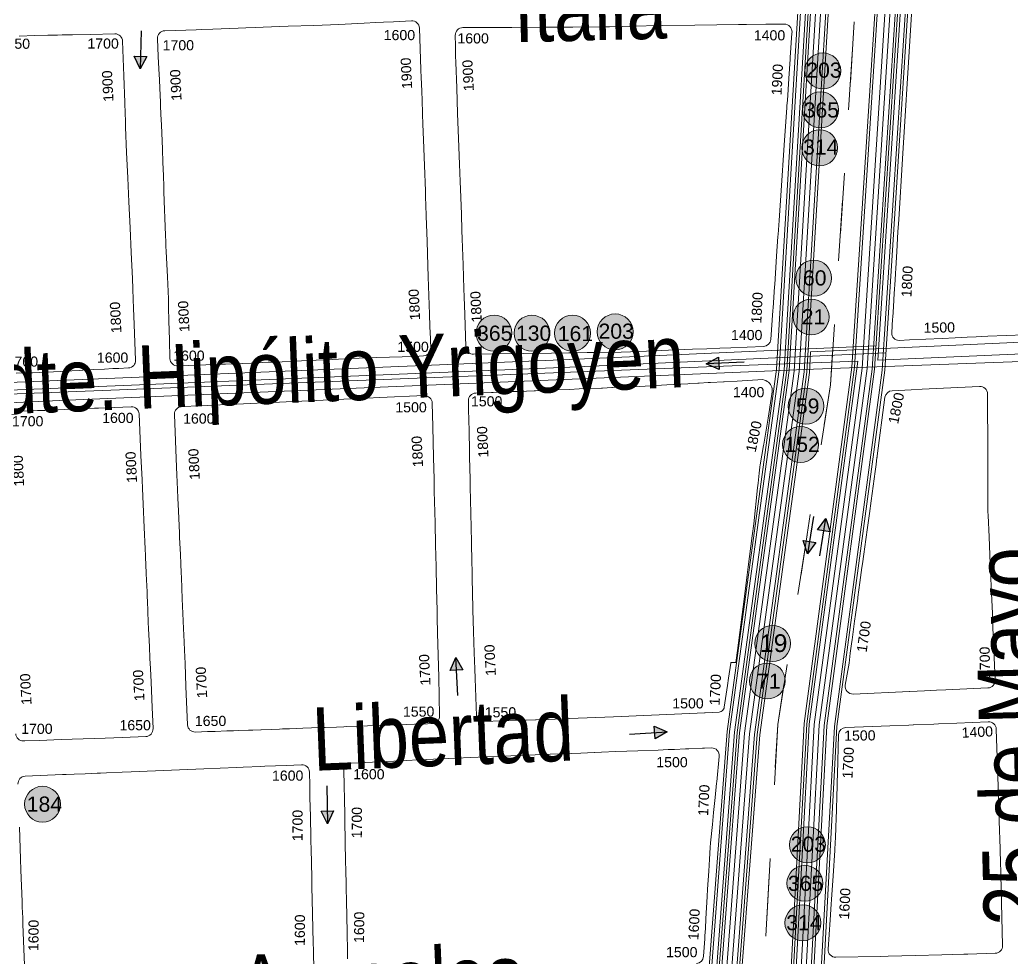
# Model space of a CAD drawing. Header units: millimetres. Extents: x 11558 to 23675, y 49449 to 61482.
# Drawn here: x 19405.4 to 19798, y 55249.7 to 55621 of the extents above; entities that cross this region are included whole.
import ezdxf

# ---------------------------------------------------------------- set-up
doc = ezdxf.new("R2010")
doc.units = ezdxf.units.MM
doc.linetypes.add('ACAD_ISO03W100', pattern=[30, 12, -18])
for name, color, linetype in [('0. plano base - nombres calles', 22, 'Continuous'), ('0. Plano Base - PLANO', 254, 'Continuous'), ('0. Plano base - sentido calles', 253, 'Continuous'), ('0.BARRIOS - DIVISIÓN', 12, 'ACAD_ISO03W100'), ('7. puesta en valor CC la lucila', 212, 'Continuous'), ('numeración', 7, 'Continuous')]:
    doc.layers.add(name, color=color, linetype=linetype)
for name, color, linetype, true_color in [('Linea 130 REGRESO', 7, 'Continuous', 0x7a5c00), ('Linea 152 IDA', 7, 'Continuous', 0x070721), ('Linea 152 REGRESO', 7, 'Continuous', 0xff0a0a), ('Linea 161 ida', 7, 'Continuous', 0xd16b6b), ('Linea 168 IDA', 7, 'Continuous', 0x1a1a1a), ('Linea 184 REGRESO', 7, 'Continuous', 0x18f75b), ('Linea 19 Estación Carapachay', 7, 'Continuous', 0xa80000), ('Linea 19 Plaza Miserere', 7, 'Continuous', 0x575757), ('Linea 203 IDA', 7, 'Continuous', 0xc2c200), ('Linea 203 REGRESO', 7, 'Continuous', 0x9e7700), ('Linea 21 IDA Ramal G', 7, 'Continuous', 0x001861), ('Linea 21 REGRESO Ramal F', 7, 'Continuous', 0x0a47ff), ('Linea 21 REGRO Ramal G', 7, 'Continuous', 0x0a47ff), ('Linea 314 IDA', 7, 'Continuous', 0x141414), ('Linea 314 REGRESO', 7, 'Continuous', 0xe00000), ('Linea 365 IDA', 7, 'Continuous', 0xdb6e00), ('Linea 365 REGRESO', 7, 'Continuous', 0xcc3300), ('Linea 59 Por Barrio Golf VUELTA', 7, 'Continuous', 0xffd147), ('Linea 59 Por la Lucila IDA', 7, 'Continuous', 0x007038), ('Linea 59 Por la Lucila VUELTA', 7, 'Continuous', 0xffc20a), ('Linea 60 Barracas VUELTA', 7, 'Continuous', 0xbcab76), ('Linea 60 Constitución-barramcas x Fleming IDA', 7, 'Continuous', 0x660000), ('Linea 60 Constitución-barrancas x Fleming VUELTA', 7, 'Continuous', 0xbcab76), ('Linea 71 IDA', 7, 'Continuous', 0xff2424), ('Linea 71 REGRESO', 7, 'Continuous', 0x2e62ff)]:
    doc.layers.add(name, color=color, linetype=linetype, true_color=true_color)
doc.layers.get('7. puesta en valor CC la lucila').off()
doc.styles.get("Standard").update_dxf_attribs({"font": 'arial.ttf'})

# ---------------------------------------------------------------- blocks, each defined once
blk = doc.blocks.new('MANZANAS')
at = {"layer": '0. Plano Base - PLANO', "color": 0, "linetype": 'Continuous', "lineweight": 5}
for points in [[(5639145.31, 6179526.17), (5639132.65, 6179518.85), (5639130.56, 6179517.64), (5639128.69, 6179516.56), (5639125.64, 6179514.8), (5639121.45, 6179512.37), (5639117.06, 6179509.83), (5639105.89, 6179503.37), (5639102.29, 6179501.29, -0.445861), (5639098.33, 6179502.58), (5639096.08, 6179507.65), (5639095.88, 6179508.1), (5639094.08, 6179512.15), (5639092.03, 6179516.78), (5639089.89, 6179521.61), (5639088.72, 6179524.23), (5639087.97, 6179525.94), (5639085.26, 6179532.05), (5639082.09, 6179539.18), (5639080.11, 6179543.64), (5639070.36, 6179565.62), (5639050.49, 6179610.39), (5639045.4, 6179621.87)], [(5638737.9, 6179447.58), (5638743.2, 6179450.66), (5638747.74, 6179453.14), (5638751.14, 6179454.99), (5638752.67, 6179455.83), (5638756.35, 6179457.84), (5638762.55, 6179461.23), (5638771.04, 6179465.87, -0.410206), (5638775.09, 6179464.71), (5638781.85, 6179452.74), (5638787.03, 6179443.57), (5638789.24, 6179439.65), (5638790.52, 6179437.38), (5638791.83, 6179435.06), (5638796.75, 6179426.35), (5638801.77, 6179417.68), (5638806.58, 6179409.4), (5638811.72, 6179400.56), (5638816.68, 6179392.02), (5638821.79, 6179383.2), (5638823.85, 6179379.59), (5638825.94, 6179375.93), (5638827.67, 6179372.9), (5638830.87, 6179367.31), (5638837.84, 6179355.11, -0.412702), (5638836.74, 6179351.02), (5638833.48, 6179349.14), (5638831.41, 6179347.94), (5638828.51, 6179346.26), (5638824.93, 6179344.14), (5638821.14, 6179341.9), (5638819.88, 6179341.16), (5638814.86, 6179338.19), (5638813.54, 6179337.41), (5638806.48, 6179333.23), (5638803.93, 6179331.84), (5638802.94, 6179331.3), (5638798.22, 6179328.73)], [(5638804.41, 6179314.72), (5638812.62, 6179319.44), (5638815.09, 6179320.85), (5638816.73, 6179321.8), (5638817.14, 6179322.03), (5638817.47, 6179322.22), (5638824.25, 6179326.11), (5638824.85, 6179326.45), (5638828.23, 6179328.39), (5638832.16, 6179330.65), (5638833.52, 6179331.43), (5638836.3, 6179333.03), (5638844.81, 6179337.91, -0.413489), (5638848.9, 6179336.8), (5638857.09, 6179322.61), (5638861.96, 6179314.16), (5638863.68, 6179311.19), (5638866.77, 6179305.83), (5638871.38, 6179297.85), (5638875.58, 6179290.56), (5638876.95, 6179288.2), (5638879.1, 6179284.47), (5638880.06, 6179282.78), (5638880.58, 6179281.9), (5638884.12, 6179275.76), (5638884.53, 6179275.06), (5638885.19, 6179273.91), (5638885.86, 6179272.74), (5638890.09, 6179265.41), (5638891.43, 6179263.09), (5638894.91, 6179257.07), (5638897.3, 6179252.93), (5638899.29, 6179249.48), (5638902.02, 6179244.75), (5638903.64, 6179241.93), (5638907, 6179236.12), (5638911.2, 6179228.83, -0.416589), (5638910.08, 6179224.72), (5638902.1, 6179220.2), (5638896.09, 6179216.8), (5638888.55, 6179212.53), (5638880.89, 6179208.19), (5638873.47, 6179203.99), (5638868.39, 6179201.12), (5638867.97, 6179200.88, -0.413097), (5638863.89, 6179202)], [(5639021.53, 6179183.48), (5639020.16, 6179186), (5639020.04, 6179186.22), (5639019.26, 6179187.64), (5639017.32, 6179191.19), (5639017.21, 6179191.39), (5639015.49, 6179194.54), (5639014.44, 6179196.46), (5639012.83, 6179199.42), (5639011.23, 6179202.34), (5639010.79, 6179203.16), (5639009.79, 6179204.98), (5639008.87, 6179206.67), (5639008.32, 6179207.68), (5639007.37, 6179209.42), (5639006.8, 6179210.46), (5639005.36, 6179213.1), (5639002.4, 6179218.51), (5638999.93, 6179223.03), (5638999.82, 6179223.25), (5638998.25, 6179226.13), (5638996.31, 6179229.68), (5638995.05, 6179232), (5638994.09, 6179233.75), (5638985.9, 6179248.8, -0.405742), (5638987.02, 6179252.82), (5639001.69, 6179261.38), (5639010.12, 6179266.29), (5639017.87, 6179270.81), (5639033.04, 6179279.5), (5639038.75, 6179282.77), (5639038.89, 6179282.86), (5639047.66, 6179287.88), (5639055.26, 6179292.24), (5639059.25, 6179294.52), (5639062.76, 6179296.53), (5639065.8, 6179298.28), (5639070.38, 6179300.9), (5639070.48, 6179300.96), (5639072.9, 6179302.34), (5639077.91, 6179305.19), (5639085.45, 6179309.48), (5639092.39, 6179313.44), (5639095.82, 6179315.39), (5639097.08, 6179316.11), (5639098.06, 6179316.67), (5639101.88, 6179318.84), (5639102.95, 6179319.45), (5639107.67, 6179322.14), (5639108.36, 6179322.53), (5639110.78, 6179323.91, -0.455808), (5639115.05, 6179322.41), (5639115.1, 6179322.29), (5639118.8, 6179312.97), (5639118.97, 6179312.53), (5639121.1, 6179307.18), (5639123.31, 6179301.59), (5639125.03, 6179297.25), (5639127.77, 6179290.36), (5639128.43, 6179288.7), (5639130.33, 6179284.46), (5639132.28, 6179280.13), (5639133.73, 6179276.89), (5639135.21, 6179273.6), (5639136.4, 6179270.95), (5639140, 6179262.94), (5639141.57, 6179259.44), (5639142.74, 6179256.79), (5639143.26, 6179255.61), (5639146.04, 6179249.3, -0.382418), (5639144.8, 6179245.5)], [(5638873.86, 6179184.73, -0.412522), (5638874.98, 6179188.81), (5638887.8, 6179196.16), (5638888.74, 6179196.7), (5638889.01, 6179196.85), (5638891.79, 6179198.45), (5638895.56, 6179200.61), (5638899.65, 6179202.96), (5638900.73, 6179203.58), (5638900.82, 6179203.62), (5638902.95, 6179204.85), (5638908.31, 6179207.92), (5638911.35, 6179209.66), (5638936.39, 6179224.02), (5638947.54, 6179230.41), (5638949.85, 6179231.74), (5638955.99, 6179235.25), (5638957.27, 6179235.99), (5638964.64, 6179240.22), (5638969.91, 6179243.24, -0.41991), (5638974.04, 6179242.08), (5638976.55, 6179237.49), (5638977.81, 6179235.18), (5638978.84, 6179233.31), (5638982.45, 6179226.72), (5638986.59, 6179219.16), (5638989.25, 6179214.32), (5638990.69, 6179211.68), (5638990.84, 6179211.42), (5638991.47, 6179210.27), (5638993.92, 6179205.79), (5638995.76, 6179202.43), (5639000.94, 6179192.98), (5639003.88, 6179187.63), (5639006.36, 6179183.1), (5639006.67, 6179182.53), (5639007.72, 6179180.6), (5639012.07, 6179172.68, -0.412042)]]:
    blk.add_lwpolyline(points, format="xyb", dxfattribs=at)
for points in [[(5638951.4, 6179419.93), (5638945.08, 6179431.18), (5638941.69, 6179437.19), (5638940.08, 6179440.05), (5638935.46, 6179448.24), (5638930.4, 6179457.21), (5638928.76, 6179460.11), (5638925.55, 6179465.81), (5638920.69, 6179474.34), (5638919.15, 6179477.04), (5638915.78, 6179482.92), (5638910.74, 6179491.73), (5638905.82, 6179500.41), (5638900.85, 6179509.32), (5638895.91, 6179518.03), (5638894.66, 6179520.34), (5638892.73, 6179523.91), (5638890.82, 6179527.44, -0.417743), (5638892.06, 6179531.53), (5638898.92, 6179535.13), (5638904.15, 6179537.88), (5638905.91, 6179538.81), (5638907.3, 6179539.54), (5638909.21, 6179540.54), (5638919.36, 6179545.88), (5638930.63, 6179551.79), (5638940.38, 6179556.95), (5638943.33, 6179558.56), (5638948.06, 6179561.14), (5638950.55, 6179562.5), (5638961.8, 6179568.64), (5638973.08, 6179574.79), (5638980.76, 6179578.89), (5638988.26, 6179582.88), (5638988.94, 6179583.24), (5638991.12, 6179584.4), (5638997.77, 6179587.94), (5638999.63, 6179588.93), (5639000.55, 6179589.42), (5639004.3, 6179591.42, -0.437298), (5639008.46, 6179589.97), (5639008.6, 6179589.65), (5639012.45, 6179580.8), (5639012.75, 6179580.11), (5639015.78, 6179573.15), (5639019.26, 6179565.18), (5639020.08, 6179563.29), (5639020.39, 6179562.59), (5639026.33, 6179548.93), (5639033.53, 6179532.42), (5639038.28, 6179521.49), (5639040.5, 6179516.38), (5639040.84, 6179515.6), (5639043.94, 6179508.45), (5639048.39, 6179498.22), (5639048.78, 6179497.31), (5639052.11, 6179489.65), (5639052.49, 6179488.79), (5639057.07, 6179478.23, -0.382292), (5639055.81, 6179474.43), (5639044.55, 6179467.98), (5639040.74, 6179465.8), (5639036.29, 6179463.25), (5639031.41, 6179460.46), (5639023.19, 6179455.75), (5639015.58, 6179451.39), (5639013.28, 6179450.09), (5639006.83, 6179446.43), (5638999.08, 6179442.26), (5638997.13, 6179441.21), (5638995.42, 6179440.29), (5638995.01, 6179440.07), (5638991.65, 6179438.26), (5638988.61, 6179436.62), (5638982.63, 6179433.4), (5638972.83, 6179428.13), (5638955.44, 6179418.76, -0.408878)], [(5638849.62, 6179361.89), (5638846.04, 6179368.35), (5638842.36, 6179375.01), (5638839.83, 6179379.59), (5638838.18, 6179382.56), (5638833.75, 6179390.16), (5638828.75, 6179398.8), (5638827.72, 6179400.61), (5638826.8, 6179402.22), (5638825.64, 6179404.27), (5638823.86, 6179407.4), (5638818.92, 6179416.1), (5638817.03, 6179419.41), (5638816.03, 6179421.18), (5638813.93, 6179424.89), (5638813.88, 6179424.98), (5638811.36, 6179429.4), (5638808.71, 6179434.07), (5638803.94, 6179442.43), (5638801.93, 6179445.91), (5638800.11, 6179449.05), (5638799.49, 6179450.13), (5638796.71, 6179454.93), (5638795.01, 6179457.87), (5638792.82, 6179461.66), (5638790.38, 6179465.87), (5638786.86, 6179471.95, -0.418431), (5638787.99, 6179476.07), (5638798.78, 6179482.11), (5638800.81, 6179483.24), (5638804.55, 6179485.34), (5638813.32, 6179490.38), (5638815.87, 6179491.85), (5638819.17, 6179493.74), (5638821.82, 6179495.27), (5638830.44, 6179500.17), (5638839.31, 6179505.14), (5638847.96, 6179510.03), (5638856.62, 6179515.16), (5638860.53, 6179517.4), (5638863.25, 6179518.96), (5638866.61, 6179520.88), (5638872.76, 6179524.55, -0.420497), (5638876.9, 6179523.45), (5638885, 6179509.16), (5638886.7, 6179506.18), (5638887.67, 6179504.46), (5638889.43, 6179501.35), (5638890.87, 6179498.81), (5638893.68, 6179493.85), (5638895.65, 6179490.39), (5638898.75, 6179484.91), (5638903.76, 6179476.07), (5638908.69, 6179467.36), (5638909.78, 6179465.42), (5638909.96, 6179465.1), (5638911.36, 6179462.6), (5638913.59, 6179458.62), (5638918.48, 6179449.96), (5638923.28, 6179441.46), (5638925.4, 6179437.69), (5638932.66, 6179424.79), (5638935.07, 6179420.55), (5638937.44, 6179416.36), (5638937.69, 6179415.92), (5638939.25, 6179413.17, -0.407601), (5638938.17, 6179409.12), (5638935.14, 6179407.3), (5638930.85, 6179404.87), (5638922.09, 6179399.97), (5638913.05, 6179394.8), (5638904.81, 6179390.03), (5638903.72, 6179389.4), (5638896.18, 6179385.02), (5638887.47, 6179380.01), (5638884.83, 6179378.51), (5638878.88, 6179375.1), (5638870.15, 6179370.12), (5638868.67, 6179369.27), (5638865.38, 6179367.39), (5638861.34, 6179365.08), (5638853.74, 6179360.74, -0.418173)], [(5639109.02, 6179482.31), (5639115.5, 6179486.09), (5639119.35, 6179488.34), (5639126.6, 6179492.58), (5639138.92, 6179499.79, -0.427806), (5639143.09, 6179498.59), (5639154.14, 6179477.53), (5639159.49, 6179467.33), (5639160.47, 6179465.45), (5639162.67, 6179461.26), (5639164.23, 6179458.29), (5639164.74, 6179457.33), (5639165.48, 6179456.04), (5639169.69, 6179448.72), (5639175.03, 6179439.43), (5639180.81, 6179429.39), (5639184.86, 6179422.36), (5639185.83, 6179420.66), (5639187.61, 6179417.57), (5639189.12, 6179414.95), (5639198, 6179399.53, -0.41354), (5639196.9, 6179395.43), (5639182.42, 6179387.05), (5639179.22, 6179385.2), (5639177.21, 6179384.04), (5639175.16, 6179382.86), (5639170.13, 6179379.95), (5639170.05, 6179379.9), (5639150.67, 6179368.69, -0.477212), (5639146.31, 6179370.36), (5639143.57, 6179378.81), (5639142.21, 6179382.55), (5639140.65, 6179386.9), (5639140.44, 6179387.47), (5639137.9, 6179394.5), (5639137.59, 6179395.36), (5639137.29, 6179396.21), (5639134.84, 6179403.1), (5639134.69, 6179403.52), (5639132.7, 6179409.1), (5639130.71, 6179414.68), (5639130.2, 6179416.13), (5639128.92, 6179419.73), (5639126.96, 6179425.23), (5639125.32, 6179429.84), (5639123.46, 6179435.07), (5639121.74, 6179439.89), (5639119.79, 6179445.36), (5639117.82, 6179450.8), (5639116.86, 6179453.46), (5639115.9, 6179456.09), (5639115.86, 6179456.22), (5639115.67, 6179456.74), (5639107.71, 6179478.69, -0.362118)], [(5638963.25, 6179405.54), (5638968.67, 6179408.64), (5638969.27, 6179408.98), (5638973.72, 6179411.52), (5638974.86, 6179412.17), (5638975.22, 6179412.38), (5638975.71, 6179412.66), (5638976.21, 6179412.94), (5638977.52, 6179413.69), (5638977.7, 6179413.79), (5638978.06, 6179414), (5638983.36, 6179417.02), (5638983.83, 6179417.29), (5638984.57, 6179417.71), (5638985.03, 6179417.97), (5638987.66, 6179419.48), (5638988.1, 6179419.73), (5638990.55, 6179421.13), (5638991.46, 6179421.65), (5638995.51, 6179423.96), (5638998.81, 6179425.85), (5639006.45, 6179430.21), (5639006.79, 6179430.4), (5639010.11, 6179432.3), (5639010.24, 6179432.37), (5639013.52, 6179434.24), (5639014.03, 6179434.53), (5639015.74, 6179435.51), (5639021.49, 6179438.91), (5639028.89, 6179443.29), (5639036.05, 6179447.52), (5639036.71, 6179447.91), (5639039.38, 6179449.49), (5639039.9, 6179449.79), (5639043, 6179451.63), (5639043.77, 6179452.08), (5639043.79, 6179452.09), (5639048.22, 6179454.72), (5639048.42, 6179454.83), (5639052.83, 6179457.44), (5639061.66, 6179462.66), (5639062.24, 6179462.79), (5639062.84, 6179462.84), (5639063.43, 6179462.81), (5639064.02, 6179462.71), (5639064.59, 6179462.53), (5639065.13, 6179462.28), (5639065.63, 6179461.96), (5639066.09, 6179461.58), (5639066.5, 6179461.14), (5639066.84, 6179460.66), (5639067.13, 6179460.13), (5639068.02, 6179457.51), (5639070.44, 6179450.06), (5639073.69, 6179440.1), (5639073.85, 6179439.6), (5639076.24, 6179432.26), (5639076.48, 6179431.54), (5639076.53, 6179431.38), (5639077.39, 6179429.16), (5639078.85, 6179425.42), (5639079.54, 6179423.67), (5639084.73, 6179410.35), (5639086.36, 6179405.9), (5639086.39, 6179405.82), (5639090.65, 6179394.2), (5639091.74, 6179391.21), (5639094.71, 6179383.11), (5639098.62, 6179372.46), (5639099.67, 6179369.57), (5639102.13, 6179362.86), (5639103.75, 6179358.44), (5639103.52, 6179358.3), (5639102.33, 6179357.62), (5639102.04, 6179357.46), (5639102.06, 6179357.39), (5639102.11, 6179357.25), (5639104.04, 6179351.57), (5639105, 6179348.75), (5639105.01, 6179348.72), (5639107.77, 6179340.6), (5639107.91, 6179340.18), (5639107.95, 6179339.75), (5639107.91, 6179339.31), (5639107.78, 6179338.89), (5639107.57, 6179338.51), (5639107.28, 6179338.18), (5639106.93, 6179337.91), (5639102.09, 6179335.12), (5639101.89, 6179335), (5639099.35, 6179333.54), (5639070.62, 6179316.98), (5639055.6, 6179308.33), (5639048.2, 6179304.16), (5639044.09, 6179301.84), (5639043.84, 6179301.7), (5639040.65, 6179299.91), (5639040.43, 6179299.78), (5639025.49, 6179291.37), (5639025.07, 6179291.22), (5639024.64, 6179291.15), (5639024.19, 6179291.16), (5639023.76, 6179291.24), (5639023.34, 6179291.41), (5639022.97, 6179291.64), (5639022.64, 6179291.94), (5639022.37, 6179292.3), (5639015.07, 6179305.2), (5639013.18, 6179308.55), (5639010.09, 6179314.02), (5639005.94, 6179321.35), (5639001.8, 6179328.93), (5638998.34, 6179335.25), (5638998.1, 6179335.69), (5638996.39, 6179338.81), (5638994.41, 6179342.43), (5638992.79, 6179345.4), (5638989, 6179352.31), (5638986.13, 6179357.57), (5638983.57, 6179362.25), (5638980.89, 6179367.14), (5638980.65, 6179367.59), (5638978.73, 6179371.09), (5638977.83, 6179372.75), (5638976.6, 6179374.99), (5638976.59, 6179375.01), (5638975.3, 6179377.37), (5638972.46, 6179382.56), (5638972.45, 6179382.59), (5638972.21, 6179383.03), (5638970.58, 6179385.99), (5638968.87, 6179389.12), (5638967.24, 6179392.11), (5638966.33, 6179393.77), (5638965.43, 6179395.41), (5638964.15, 6179397.74), (5638962.1, 6179401.5, -0.408876)], [(5638922.61, 6179236.47), (5638916.61, 6179246.96), (5638915.09, 6179249.61), (5638910.55, 6179257.52), (5638907.91, 6179262.11), (5638906.34, 6179264.84), (5638904.87, 6179267.39), (5638903.69, 6179269.45), (5638902.12, 6179272.18), (5638897.77, 6179279.75), (5638893.55, 6179287.1), (5638892.64, 6179288.67), (5638890.87, 6179291.76), (5638889.05, 6179294.92), (5638885.63, 6179300.87), (5638884.84, 6179302.25), (5638880.38, 6179310), (5638877.89, 6179314.33), (5638876.18, 6179317.32), (5638873.28, 6179322.36), (5638871.8, 6179324.93), (5638861.38, 6179343.06, -0.413501), (5638862.48, 6179347.15), (5638868.92, 6179350.88), (5638873.48, 6179353.52), (5638877.96, 6179356.1), (5638881.39, 6179358.09), (5638888.38, 6179362.13), (5638896.01, 6179366.54), (5638900.55, 6179369.16), (5638903.64, 6179370.95), (5638910.99, 6179375.2), (5638914.19, 6179377.05), (5638915.53, 6179377.82), (5638918.05, 6179379.28), (5638922.38, 6179381.78), (5638925.84, 6179383.78), (5638925.98, 6179383.86), (5638930.4, 6179386.42), (5638945.67, 6179395.25, -0.420508), (5638949.8, 6179394.09), (5638954.25, 6179386.01), (5638960.17, 6179375.25), (5638964.32, 6179367.69), (5638964.71, 6179366.99), (5638964.98, 6179366.48), (5638966.69, 6179363.38), (5638968.58, 6179359.93), (5638972.67, 6179352.49), (5638976.93, 6179344.76), (5638980.96, 6179337.42), (5638985.24, 6179329.63), (5638989.39, 6179322.08), (5638990.72, 6179319.66), (5638993.66, 6179314.32), (5638997.86, 6179306.69), (5639002.09, 6179299), (5639009.45, 6179285.61, -0.410532), (5639008.29, 6179281.55), (5639007.79, 6179281.27), (5639006.6, 6179280.6), (5639002.15, 6179278.07), (5638993.78, 6179273.34), (5638991.42, 6179272), (5638985.99, 6179268.92), (5638978.73, 6179264.81), (5638977.88, 6179264.33), (5638975.36, 6179262.9), (5638971.45, 6179260.69), (5638970.14, 6179259.95), (5638969.7, 6179259.7), (5638963.65, 6179256.27), (5638959.13, 6179253.72), (5638956.72, 6179252.35), (5638955.72, 6179251.79), (5638952.78, 6179250.12), (5638949.32, 6179248.16), (5638949.23, 6179248.11), (5638946.52, 6179246.58), (5638945.02, 6179245.73), (5638941.57, 6179243.77), (5638939.84, 6179242.8), (5638937.58, 6179241.51), (5638933.48, 6179239.19), (5638930.86, 6179237.71), (5638926.7, 6179235.35, -0.41284)], [(5639207.3, 6179382.49), (5639216.45, 6179366.2), (5639220.71, 6179358.62), (5639225.16, 6179350.71), (5639230.46, 6179341.27), (5639231.29, 6179339.79), (5639232.68, 6179337.31), (5639235.48, 6179332.23), (5639249.03, 6179307.64, -0.412195), (5639247.87, 6179303.58), (5639238.44, 6179298.3), (5639237.06, 6179297.52), (5639229.39, 6179293.28), (5639220.29, 6179288.24), (5639210.79, 6179282.98), (5639208.02, 6179281.44), (5639192.65, 6179273.09, -0.439646), (5639188.47, 6179274.53), (5639183.83, 6179285.14), (5639181.33, 6179290.86), (5639180.57, 6179292.61), (5639176.82, 6179301.2), (5639172.83, 6179310.35), (5639172.47, 6179311.16), (5639171.75, 6179312.81), (5639170.48, 6179315.45), (5639169.18, 6179318.15), (5639168.83, 6179318.88), (5639168.61, 6179319.35), (5639167.7, 6179321.22), (5639161.71, 6179333.67), (5639161.35, 6179334.4), (5639161.11, 6179334.91), (5639159.78, 6179337.67), (5639153, 6179351.75, -0.396168), (5639154.23, 6179355.67), (5639169.34, 6179364.14), (5639175.92, 6179367.93), (5639177.43, 6179368.8), (5639177.47, 6179368.82), (5639184.5, 6179372.87), (5639186.1, 6179373.79), (5639192.35, 6179377.39), (5639203.18, 6179383.62, -0.417269)]]:
    blk.add_lwpolyline(points, format="xyb", close=True, dxfattribs=at)
blk.add_lwpolyline([(5638909.17, 6179122.31), (5638904.44, 6179130.66), (5638901.19, 6179136.41), (5638899.92, 6179138.65), (5638897.84, 6179142.34), (5638896.81, 6179144.16), (5638895.18, 6179147.03), (5638892.19, 6179152.33), (5638890.61, 6179155.11), (5638888.51, 6179158.82), (5638886.38, 6179162.59), (5638882.28, 6179169.85)], dxfattribs=at)
blk = doc.blocks.new('365')
at = {"layer": 'Linea 365 IDA', "lineweight": 211, "true_color": 0xededed}
h = blk.add_hatch(color=7, dxfattribs=at)
h.dxf.hatch_style = 1
edge = h.paths.add_edge_path()
edge.add_arc((0, 0), 7.11, 0, 360)
at = {"layer": 'Linea 365 IDA', "lineweight": 9}
blk.add_circle((0, 0), 7.11, dxfattribs=at)
at = {"layer": 'Linea 365 IDA', "lineweight": 15, "insert": (-6.72, 2.99), "char_height": 6, "attachment_point": 1}
blk.add_mtext_dynamic_manual_height_columns('365', width=9.9737, gutter_width=12.5, heights=[0], dxfattribs=at)
blk = doc.blocks.new('19 a cap')
at = {"layer": 'Linea 19 Plaza Miserere', "lineweight": 211, "true_color": 0xededed}
h = blk.add_hatch(color=7, dxfattribs=at)
h.dxf.hatch_style = 1
edge = h.paths.add_edge_path()
edge.add_arc((0, 0), 7.11, 0, 360)
at = {"layer": 'Linea 19 Plaza Miserere', "lineweight": 9}
blk.add_circle((0, 0), 7.11, dxfattribs=at)
at = {"layer": 'Linea 19 Plaza Miserere', "lineweight": 15, "insert": (-5.03, 3.65), "char_height": 7, "attachment_point": 1}
blk.add_mtext_dynamic_manual_height_columns('19', width=16.4579, gutter_width=12.5, heights=[0], dxfattribs=at)
blk = doc.blocks.new('21 regreso')
at = {"layer": 'Linea 21 REGRESO Ramal F', "lineweight": 211, "true_color": 0xededed}
h = blk.add_hatch(color=7, dxfattribs=at)
h.dxf.hatch_style = 1
edge = h.paths.add_edge_path()
edge.add_arc((0, 0), 7.11, 0, 360)
at = {"layer": 'Linea 21 REGRESO Ramal F', "lineweight": 9}
blk.add_circle((0, 0), 7.11, dxfattribs=at)
at = {"layer": 'Linea 21 REGRESO Ramal F', "lineweight": 15, "insert": (-3.69, 3.1), "char_height": 6, "attachment_point": 1}
blk.add_mtext_dynamic_manual_height_columns('21', width=6.2012, gutter_width=12.5, heights=[0], dxfattribs=at)
blk = doc.blocks.new('59')
at = {"layer": 'Linea 59 Por la Lucila VUELTA', "lineweight": 211, "true_color": 0xededed}
h = blk.add_hatch(color=7, dxfattribs=at)
h.dxf.hatch_style = 1
edge = h.paths.add_edge_path()
edge.add_arc((0, 0), 7.11, 0, 360)
at = {"layer": 'Linea 59 Por la Lucila VUELTA', "lineweight": 9}
blk.add_circle((0, 0), 7.11, dxfattribs=at)
at = {"layer": 'Linea 59 Por la Lucila VUELTA', "lineweight": 15, "insert": (-3.99, 3.04), "char_height": 6, "attachment_point": 1}
blk.add_mtext_dynamic_manual_height_columns('59', width=16.4579, gutter_width=12.5, heights=[0], dxfattribs=at)
blk = doc.blocks.new('60 vuelta')
at = {"layer": 'Linea 60 Constitución-barrancas x Fleming VUELTA', "lineweight": 211, "true_color": 0xededed}
h = blk.add_hatch(color=7, dxfattribs=at)
h.dxf.hatch_style = 1
edge = h.paths.add_edge_path()
edge.add_arc((0, 0), 7.11, 0, 360)
at = {"layer": 'Linea 60 Barracas VUELTA', "lineweight": 9}
blk.add_circle((0, 0), 7.11, dxfattribs=at)
at = {"layer": 'Linea 60 Barracas VUELTA', "lineweight": 15, "insert": (-4.24, 3.11), "char_height": 6, "attachment_point": 1}
blk.add_mtext_dynamic_manual_height_columns('60', width=16.4579, gutter_width=12.5, heights=[0], dxfattribs=at)
blk = doc.blocks.new('71 ida')
at = {"layer": 'Linea 71 IDA', "lineweight": 211, "true_color": 0xededed}
h = blk.add_hatch(color=7, dxfattribs=at)
h.dxf.hatch_style = 1
edge = h.paths.add_edge_path()
edge.add_arc((0, 0), 7.11, 0, 360)
at = {"layer": 'Linea 71 IDA', "lineweight": 9}
blk.add_circle((0, 0), 7.11, dxfattribs=at)
at = {"layer": 'Linea 71 IDA', "lineweight": 15, "insert": (-4.06, 2.93), "char_height": 6, "attachment_point": 1}
blk.add_mtext_dynamic_manual_height_columns('71', width=16.4579, gutter_width=12.5, heights=[0], dxfattribs=at)
blk = doc.blocks.new('130 vuelta')
at = {"layer": 'Linea 130 REGRESO', "lineweight": 211, "true_color": 0xededed}
h = blk.add_hatch(color=7, dxfattribs=at)
h.dxf.hatch_style = 1
edge = h.paths.add_edge_path()
edge.add_arc((0, 0), 7.11, 0, 360)
at = {"layer": 'Linea 130 REGRESO', "lineweight": 9}
blk.add_circle((0, 0), 7.11, dxfattribs=at)
at = {"layer": 'Linea 130 REGRESO', "lineweight": 211, "insert": (-6.36, 3.02), "char_height": 6, "attachment_point": 1}
blk.add_mtext_dynamic_manual_height_columns('130', width=7.0238, gutter_width=12.5, heights=[0], dxfattribs=at)
blk = doc.blocks.new('152ida')
at = {"layer": 'Linea 152 IDA', "lineweight": 211, "true_color": 0xededed}
h = blk.add_hatch(color=7, dxfattribs=at)
h.dxf.hatch_style = 1
edge = h.paths.add_edge_path()
edge.add_arc((0, 0), 7.11, 0, 360)
at = {"layer": 'Linea 152 IDA', "lineweight": 9}
blk.add_circle((0, 0), 7.11, dxfattribs=at)
at = {"layer": 'Linea 152 IDA', "lineweight": 15, "insert": (-6.37, 3.07), "char_height": 6, "attachment_point": 1}
blk.add_mtext_dynamic_manual_height_columns('152', width=16.4579, gutter_width=12.5, heights=[0], dxfattribs=at)
blk = doc.blocks.new('161 ida')
at = {"layer": 'Linea 161 ida', "lineweight": 211, "true_color": 0xededed}
h = blk.add_hatch(color=7, dxfattribs=at)
h.dxf.hatch_style = 1
edge = h.paths.add_edge_path()
edge.add_arc((0, 0), 7.11, 0, 360)
at = {"layer": 'Linea 161 ida', "lineweight": 9}
blk.add_circle((0, 0), 7.11, dxfattribs=at)
at = {"layer": 'Linea 161 ida', "lineweight": 15, "insert": (-5.85, 2.85), "char_height": 6, "attachment_point": 1}
blk.add_mtext_dynamic_manual_height_columns('161', width=16.4579, gutter_width=12.5, heights=[0], dxfattribs=at)
blk = doc.blocks.new('184 vuelta')
at = {"layer": 'Linea 184 REGRESO', "lineweight": 211, "true_color": 0xededed}
h = blk.add_hatch(color=7, dxfattribs=at)
h.dxf.hatch_style = 1
edge = h.paths.add_edge_path()
edge.add_arc((0, 0), 7.11, 0, 360)
at = {"layer": 'Linea 184 REGRESO', "lineweight": 9}
blk.add_circle((0, 0), 7.11, dxfattribs=at)
at = {"layer": 'Linea 184 REGRESO', "lineweight": 15, "insert": (-6.26, 3.05), "char_height": 6, "attachment_point": 1}
blk.add_mtext_dynamic_manual_height_columns('184', width=16.4579, gutter_width=12.5, heights=[0], dxfattribs=at)
blk = doc.blocks.new('203 ida')
at = {"layer": 'Linea 203 IDA', "lineweight": 211, "true_color": 0xededed}
h = blk.add_hatch(color=7, dxfattribs=at)
h.dxf.hatch_style = 1
edge = h.paths.add_edge_path()
edge.add_arc((0, 0), 7.11, 0, 360)
at = {"layer": 'Linea 203 IDA', "lineweight": 9}
blk.add_circle((0, 0), 7.11, dxfattribs=at)
at = {"layer": 'Linea 203 IDA', "lineweight": 15, "insert": (-6.59, 3.28), "char_height": 6, "attachment_point": 1}
blk.add_mtext_dynamic_manual_height_columns('203', width=16.4579, gutter_width=12.5, heights=[0], dxfattribs=at)
blk = doc.blocks.new('203 vuelta')
at = {"layer": 'Linea 203 REGRESO', "lineweight": 211, "true_color": 0xededed}
h = blk.add_hatch(color=7, dxfattribs=at)
h.dxf.hatch_style = 1
edge = h.paths.add_edge_path()
edge.add_arc((0, 0), 7.11, 0, 360)
at = {"layer": 'Linea 203 REGRESO', "lineweight": 9}
blk.add_circle((0, 0), 7.11, dxfattribs=at)
at = {"layer": 'Linea 203 REGRESO', "lineweight": 15, "insert": (-6.52, 3.31), "char_height": 6, "attachment_point": 1}
blk.add_mtext_dynamic_manual_height_columns('203', width=16.4579, gutter_width=12.5, heights=[0], dxfattribs=at)
blk = doc.blocks.new('314 ida')
at = {"layer": 'Linea 314 IDA', "lineweight": 211, "true_color": 0xededed}
h = blk.add_hatch(color=7, dxfattribs=at)
h.dxf.hatch_style = 1
edge = h.paths.add_edge_path()
edge.add_arc((0, 0), 7.11, 0, 360)
at = {"layer": 'Linea 314 IDA', "lineweight": 9}
blk.add_circle((0, 0), 7.11, dxfattribs=at)
at = {"layer": 'Linea 314 IDA', "lineweight": 15, "insert": (-6.58, 3.05), "char_height": 6, "attachment_point": 1}
blk.add_mtext_dynamic_manual_height_columns('314', width=8.7347, gutter_width=12.5, heights=[0], dxfattribs=at)
blk = doc.blocks.new('314 vuelta')
at = {"layer": 'Linea 314 REGRESO', "lineweight": 211, "true_color": 0xededed}
h = blk.add_hatch(color=7, dxfattribs=at)
h.dxf.hatch_style = 1
edge = h.paths.add_edge_path()
edge.add_arc((0, 0), 7.11, 0, 360)
at = {"layer": 'Linea 314 REGRESO', "lineweight": 9}
blk.add_circle((0, 0), 7.11, dxfattribs=at)
at = {"layer": 'Linea 314 REGRESO', "lineweight": 211, "insert": (-6.55, 3.33), "char_height": 6, "attachment_point": 1}
blk.add_mtext_dynamic_manual_height_columns('314', width=8.0914, gutter_width=12.5, heights=[0], dxfattribs=at)
blk = doc.blocks.new('365 vuelta')
at = {"layer": 'Linea 365 REGRESO', "lineweight": 211, "true_color": 0xededed}
h = blk.add_hatch(color=7, dxfattribs=at)
h.dxf.hatch_style = 1
edge = h.paths.add_edge_path()
edge.add_arc((0, 0), 7.11, 0, 360)
at = {"layer": 'Linea 365 REGRESO', "lineweight": 9}
blk.add_circle((0, 0), 7.11, dxfattribs=at)
at = {"layer": 'Linea 365 REGRESO', "lineweight": 211, "insert": (-6.65, 2.93), "char_height": 6, "attachment_point": 1}
blk.add_mtext_dynamic_manual_height_columns('365', width=11.0529, gutter_width=12.5, heights=[0], dxfattribs=at)

msp = doc.modelspace()

# ---------------------------------------------------------------- hatches: boundary and pattern name
at = {"layer": '0. Plano base - sentido calles', "linetype": 'Continuous', "lineweight": 25, "ltscale": 2, "true_color": 0x1a1a1a}
h = msp.add_hatch(color=250, dxfattribs=at)
h.dxf.hatch_style = 1
h.paths.add_polyline_path([(19453, 55601.64), (19455.63, 55606.58), (19453.13, 55606.64)])
h.paths.add_polyline_path([(19453, 55601.64), (19453.13, 55606.64), (19450.63, 55606.7)])
h = msp.add_hatch(color=250, dxfattribs=at)
h.dxf.hatch_style = 1
h.paths.add_polyline_path([(19676.96, 55484.85), (19682.08, 55482.59), (19681.96, 55485.09)])
h.paths.add_polyline_path([(19676.96, 55484.85), (19681.96, 55485.09), (19681.84, 55487.59)])
h = msp.add_hatch(color=250, dxfattribs=at)
h.dxf.hatch_style = 1
h.paths.add_polyline_path([(19724.3, 55423.68), (19721.06, 55419.13), (19723.53, 55418.74)])
h.paths.add_polyline_path([(19724.3, 55423.68), (19723.53, 55418.74), (19726, 55418.36)])
h = msp.add_hatch(color=250, dxfattribs=at)
h.dxf.hatch_style = 1
h.paths.add_polyline_path([(19717.05, 55409.63), (19720.29, 55414.19), (19717.82, 55414.57)])
h.paths.add_polyline_path([(19717.05, 55409.63), (19717.82, 55414.57), (19715.35, 55414.96)])
h = msp.add_hatch(color=250, dxfattribs=at)
h.dxf.hatch_style = 1
h.paths.add_polyline_path([(19577.89, 55368.67), (19575.65, 55363.55), (19578.14, 55363.68)])
h.paths.add_polyline_path([(19577.89, 55368.67), (19578.14, 55363.68), (19580.64, 55363.8)])
h = msp.add_hatch(color=250, dxfattribs=at)
h.dxf.hatch_style = 1
h.paths.add_polyline_path([(19661.56, 55339.27), (19656.41, 55341.46), (19656.56, 55338.97)])
h.paths.add_polyline_path([(19661.56, 55339.27), (19656.56, 55338.97), (19656.72, 55336.47)])
h = msp.add_hatch(color=250, dxfattribs=at)
h.dxf.hatch_style = 1
h.paths.add_polyline_path([(19527.2, 55302.87), (19529.57, 55307.93), (19527.07, 55307.87)])
h.paths.add_polyline_path([(19527.2, 55302.87), (19527.07, 55307.87), (19524.57, 55307.81)])

# ---------------------------------------------------------------- linework, layer by layer
at = {"layer": '0. Plano base - sentido calles', "color": 250, "linetype": 'Continuous', "lineweight": 25, "ltscale": 2, "true_color": 0x1a1a1a}
for points in [[(19453.38, 55616.64), (19453, 55601.64), (19450.63, 55606.7), (19455.63, 55606.58), (19453, 55601.64)], [(19691.95, 55485.57), (19676.96, 55484.85), (19681.84, 55487.59), (19682.08, 55482.59), (19676.96, 55484.85)], [(19719.36, 55424.45), (19717.05, 55409.63), (19715.35, 55414.96), (19720.29, 55414.19), (19717.05, 55409.63)], [(19721.99, 55408.86), (19724.3, 55423.68), (19726, 55418.36), (19721.06, 55419.13), (19724.3, 55423.68)], [(19578.64, 55353.69), (19577.89, 55368.67), (19580.64, 55363.8), (19575.65, 55363.55), (19577.89, 55368.67)], [(19646.58, 55338.36), (19661.56, 55339.27), (19656.72, 55336.47), (19656.41, 55341.46), (19661.56, 55339.27)], [(19526.81, 55317.87), (19527.2, 55302.87), (19524.57, 55307.81), (19529.57, 55307.93), (19527.2, 55302.87)]]:
    msp.add_lwpolyline(points, dxfattribs=at)
at = {"layer": '0.BARRIOS - DIVISIÓN', "color": 14, "lineweight": 18, "ltscale": 2}
for points in [[(19746.68, 55789.02), (19726.12, 55476.55), (19705.29, 55342.21), (19682.91, 54948.63), (19661.94, 54643.15), (19640.4, 54304.03), (19607.91, 53959.65), (19567.75, 53570.63), (19550.03, 53389.45), (19077.25, 53357.53), (18962.05, 53342.81), (18817.78, 53351.07), (18595.68, 53358.57), (18202.92, 53380.53), (17765.7, 53372.91), (17659.73, 53390.45), (17637.92, 53679.7), (17639.89, 53799.72), (17625.59, 53940.22), (17597.55, 54075.9), (17579.24, 54125.09), (17580.44, 54241.86), (17585.92, 54374.44), (17552.48, 55699.13)], [(20104.45, 53325.35), (19550.03, 53389.45), (19587.83, 53765.14), (19640.4, 54304.03), (19661.94, 54643.15), (19682.91, 54948.63), (19694.1, 55145.42), (19705.29, 55342.21), (19726.12, 55476.55), (19746.67, 55788.87)]]:
    msp.add_lwpolyline(points, dxfattribs=at)
at = {"layer": 'Linea 130 REGRESO', "lineweight": 15}
msp.add_lwpolyline([(19621.9, 54082.33), (19645.87, 54312.66), (19656.24, 54427.96), (19669.95, 54640.57), (19672.38, 54655.23), (19681.65, 54786.66), (19684.87, 54832.54), (19687.11, 54863.88), (19689.28, 54905.54), (19697.27, 55007.72), (19697.17, 55020.78), (19706.29, 55127.4), (19712.13, 55238.28), (19717.72, 55342.34), (19736.96, 55485.89), (19693.91, 55484.41), (19390.79, 55472.52), (19078.65, 55455.31), (18621.89, 55435.53), (18209.58, 55421.21)], dxfattribs=at)
at = {"layer": 'Linea 152 IDA', "lineweight": 15}
msp.add_lwpolyline([(19754.82, 56087.71), (19741.25, 55892.05), (19729.38, 55709.75), (19715.79, 55481.66), (19696.14, 55338.26), (19685.29, 55195.47), (19660.5, 54759.56), (19646.01, 54524.26), (19634.42, 54303.04), (19627.28, 54238.43), (19602.6, 53997.24), (19589.35, 53851.45), (19565.85, 53617.33), (19565.94, 53603.83), (19537.12, 53324.22)], dxfattribs=at)
at = {"layer": 'Linea 152 REGRESO', "lineweight": 15}
msp.add_lwpolyline([(19619.92, 54082.65), (19643.88, 54312.85), (19654.25, 54428.11), (19667.96, 54640.8), (19670.39, 54655.46), (19679.65, 54786.8), (19682.88, 54832.68), (19685.12, 54864), (19687.29, 54905.67), (19695.27, 55007.79), (19695.17, 55020.86), (19704.29, 55127.53), (19710.14, 55238.39), (19715.73, 55342.53), (19734.64, 55483.61), (19744.72, 55639.78), (19744.31, 55654.96), (19752.08, 55774.9), (19753.12, 55794.77), (19762.63, 55942.66), (19768.54, 56031.01), (19772.21, 56100.51)], dxfattribs=at)
at = {"layer": 'Linea 161 ida', "lineweight": 15}
msp.add_lwpolyline([(16504.39, 55350.09), (16762.29, 55364.74), (17062.45, 55378.79), (17084.77, 55376.27), (17515.13, 55391.58), (17623.42, 55395.64), (17645.71, 55395.3), (18184.43, 55416.85), (18538.83, 55429.74), (18802.47, 55440.6), (19084.4, 55452.47), (19289.36, 55464.37), (19421.19, 55470.36), (19715.9, 55482.59), (20019.37, 55493.89), (20327.97, 55507.15)], dxfattribs=at)
at = {"layer": 'Linea 168 IDA', "lineweight": 15}
msp.add_lwpolyline([(20802.45, 56139.06), (20776.13, 55948.55), (20759.69, 55833.4), (20740.96, 55711.43), (20729.79, 55641.6), (20718.33, 55573.74), (20706.75, 55504.58), (20643.32, 55510.18), (20326.93, 55516.19), (20163.37, 55508.06), (19948.21, 55500.25), (19718.27, 55489.7), (19717.78, 55481.46), (19698.13, 55338.05), (19687.29, 55195.33), (19662.5, 54759.44), (19648, 54524.15), (19636.42, 54302.88), (19629.27, 54238.22), (19604.59, 53997.04), (19591.34, 53851.26), (19567.85, 53617.24), (19567.94, 53603.73), (19539.11, 53324.02)], dxfattribs=at)
at = {"layer": 'Linea 19 Estación Carapachay', "lineweight": 15}
msp.add_lwpolyline([(19625.85, 54081.68), (19649.86, 54312.27), (19660.23, 54427.65), (19673.93, 54640.11), (19676.36, 54654.76), (19685.64, 54786.37), (19688.86, 54832.26), (19691.11, 54863.63), (19693.27, 54905.28), (19701.27, 55007.58), (19701.17, 55020.63), (19710.28, 55127.12), (19716.13, 55238.07), (19721.71, 55341.97), (19740.62, 55483.02), (19750.73, 55639.67), (19750.32, 55654.85), (19758.07, 55774.55), (19759.11, 55794.42), (19768.62, 55942.27), (19774.53, 56030.65), (19778.2, 56100.03)], dxfattribs=at)
at = {"layer": 'Linea 19 Plaza Miserere', "lineweight": 15}
msp.add_lwpolyline([(19744.87, 56088.72), (19731.28, 55892.72), (19719.4, 55710.37), (19705.83, 55482.63), (19686.2, 55339.32), (19675.31, 55196.13), (19650.52, 54760.15), (19636.02, 54524.83), (19624.45, 54303.85), (19617.33, 54239.49), (19592.65, 53998.2), (19579.39, 53852.4), (19555.85, 53617.8), (19555.94, 53604.31), (19527.17, 53325.25)], dxfattribs=at)
at = {"layer": 'Linea 203 IDA', "lineweight": 15}
for points in [[(19781.19, 56099.79), (19777.52, 56030.47), (19771.61, 55942.07), (19762.11, 55794.24), (19761.07, 55774.37), (19753.32, 55654.79), (19753.73, 55639.61), (19743.6, 55482.72), (19724.7, 55341.69), (19719.12, 55237.91), (19713.27, 55126.91), (19704.17, 55020.51), (19704.27, 55007.47), (19696.27, 54905.09), (19694.1, 54863.45), (19691.86, 54832.05), (19688.63, 54786.16), (19679.34, 54654.41), (19676.91, 54639.77), (19663.22, 54427.42), (19652.84, 54311.98), (19628.82, 54081.19)], [(19744.21, 55492.06), (19622.86, 55486.57), (19346.46, 55475.21), (19130.28, 55462.73), (19009.8, 55456.7), (18739.59, 55445.01), (18377.02, 55432.17), (18077.56, 55421.91), (17805.12, 55411.01), (17559.76, 55403.32), (17500.02, 55400.09)]]:
    msp.add_lwpolyline(points, dxfattribs=at)
at = {"layer": 'Linea 203 REGRESO', "lineweight": 15}
msp.add_lwpolyline([(19743.87, 56088.82), (19730.28, 55892.79), (19718.4, 55710.43), (19704.84, 55482.73), (19685.2, 55339.42), (19674.32, 55196.2), (19649.52, 54760.21), (19635.02, 54524.89), (19623.46, 54303.94), (19616.34, 54239.59), (19591.65, 53998.29), (19578.4, 53852.49), (19554.85, 53617.85), (19554.94, 53604.36), (19526.18, 53325.35)], dxfattribs=at)
at = {"layer": 'Linea 21 IDA Ramal G', "lineweight": 15}
msp.add_lwpolyline([(19622.95, 53952.26), (20411.33, 53972.28), (20470.78, 54275.39), (20494.77, 54407.29), (20513.17, 54549.42), (20496.95, 54581.51), (20505.09, 54623.89), (20525.52, 54644.72), (20544.92, 54759.6), (20570.29, 54957.7), (20595.5, 55147.39), (20621.65, 55352.1), (20642.15, 55506), (20328.39, 55511.93), (19744.84, 55486.31), (19754.73, 55639.59), (19754.32, 55654.77), (19762.07, 55774.32), (19763.11, 55794.19), (19772.61, 55942.01), (19778.52, 56030.41), (19782.19, 56099.71)], dxfattribs=at)
at = {"layer": 'Linea 21 REGRO Ramal G', "lineweight": 15}
msp.add_lwpolyline([(19746.86, 56088.52), (19733.27, 55892.58), (19721.39, 55710.24), (19707.82, 55482.44), (19688.18, 55339.11), (19677.31, 55196), (19672.94, 55119.12), (20354.28, 55138.65), (20368.79, 54702.2), (20377.28, 54435.03), (20357.5, 54163.52), (20330.65, 53855.9), (19576.6, 53844.62)], dxfattribs=at)
at = {"layer": 'Linea 314 IDA', "lineweight": 15}
msp.add_lwpolyline([(19773.21, 56100.43), (19769.54, 56030.95), (19763.63, 55942.6), (19754.12, 55794.71), (19753.08, 55774.84), (19745.31, 55654.94), (19745.72, 55639.76), (19735.64, 55483.51), (19716.73, 55342.43), (19711.13, 55238.34), (19705.29, 55127.47), (19696.17, 55020.82), (19696.27, 55007.75), (19688.28, 54905.61), (19686.11, 54863.94), (19683.88, 54832.61), (19680.65, 54786.73), (19671.39, 54655.35), (19668.95, 54640.69), (19655.24, 54428.03), (19644.88, 54312.75), (19620.91, 54082.49)], dxfattribs=at)
at = {"layer": 'Linea 314 REGRESO', "lineweight": 15}
msp.add_lwpolyline([(19755.82, 56087.61), (19742.25, 55891.98), (19730.38, 55709.68), (19716.79, 55481.56), (19697.14, 55338.15), (19686.29, 55195.4), (19661.5, 54759.5), (19647, 54524.2), (19635.42, 54302.96), (19628.27, 54238.32), (19603.6, 53997.14), (19590.34, 53851.35), (19566.85, 53617.28), (19566.94, 53603.78), (19538.11, 53324.12)], dxfattribs=at)
at = {"layer": 'Linea 365 IDA', "lineweight": 15}
for points in [[(19785.18, 56099.46), (19781.51, 56030.23), (19775.6, 55941.81), (19766.1, 55794.01), (19765.06, 55774.14), (19757.32, 55654.72), (19757.73, 55639.53), (19747.59, 55482.33), (19728.68, 55341.31), (19723.12, 55237.7), (19717.27, 55126.64), (19708.17, 55020.35), (19708.27, 55007.33), (19700.26, 54904.83), (19698.09, 54863.2), (19695.85, 54831.76), (19692.62, 54785.88), (19683.32, 54653.94), (19680.89, 54639.31), (19667.21, 54427.11), (19656.82, 54311.59), (19632.77, 54080.54)], [(19748.03, 55489.23), (19622.99, 55483.57), (19346.61, 55472.21), (19130.44, 55459.73), (19009.94, 55453.7), (18739.71, 55442.02), (18377.12, 55429.18), (18077.67, 55418.91), (17805.23, 55408.01), (17559.89, 55400.32), (17500.18, 55397.1)]]:
    msp.add_lwpolyline(points, dxfattribs=at)
at = {"layer": 'Linea 365 REGRESO', "lineweight": 15}
msp.add_lwpolyline([(19747.85, 56088.42), (19734.27, 55892.52), (19722.39, 55710.18), (19708.82, 55482.34), (19689.18, 55339), (19678.31, 55195.93), (19653.51, 54759.97), (19639.02, 54524.66), (19627.44, 54303.61), (19620.32, 54239.17), (19595.63, 53997.91), (19582.38, 53852.11), (19558.85, 53617.66), (19558.94, 53604.17), (19530.15, 53324.94)], dxfattribs=at)
at = {"layer": 'Linea 59 Por Barrio Golf VUELTA', "lineweight": 15}
msp.add_lwpolyline([(19750.84, 56088.11), (19737.26, 55892.32), (19725.39, 55710), (19711.81, 55482.05), (19692.16, 55338.68), (19681.3, 55195.73), (19656.51, 54759.8), (19642.01, 54524.49), (19630.44, 54303.37), (19623.3, 54238.85), (19598.62, 53997.62), (19585.36, 53851.83), (19561.85, 53617.52), (19561.94, 53604.02), (19533.14, 53324.63)], dxfattribs=at)
at = {"layer": 'Linea 59 Por la Lucila IDA', "lineweight": 15}
msp.add_lwpolyline([(19627.83, 54081.35), (19651.85, 54312.08), (19662.22, 54427.49), (19675.92, 54639.89), (19678.35, 54654.53), (19687.63, 54786.23), (19690.86, 54832.12), (19693.1, 54863.51), (19695.27, 54905.15), (19703.27, 55007.5), (19703.17, 55020.55), (19712.28, 55126.98), (19718.13, 55237.96), (19723.7, 55341.78), (19742.61, 55482.82), (19752.73, 55639.63), (19752.32, 55654.81), (19760.07, 55774.43), (19761.11, 55794.3), (19770.61, 55942.14), (19776.52, 56030.53), (19780.19, 56099.87)], dxfattribs=at)
at = {"layer": 'Linea 60 Constitución-barramcas x Fleming IDA', "lineweight": 15}
msp.add_lwpolyline([(19631.79, 54080.7), (19655.83, 54311.69), (19666.21, 54427.19), (19679.89, 54639.43), (19682.32, 54654.06), (19691.62, 54785.95), (19694.85, 54831.83), (19697.09, 54863.26), (19699.26, 54904.89), (19707.27, 55007.36), (19707.17, 55020.39), (19716.27, 55126.71), (19722.12, 55237.75), (19727.69, 55341.41), (19746.59, 55482.43), (19756.73, 55639.55), (19756.32, 55654.73), (19764.06, 55774.2), (19765.1, 55794.07), (19774.6, 55941.88), (19780.52, 56030.29), (19784.18, 56099.54)], dxfattribs=at)
at = {"layer": 'Linea 60 Constitución-barrancas x Fleming VUELTA', "lineweight": 15}
msp.add_lwpolyline([(19531.15, 53324.84), (19559.94, 53604.12), (19559.85, 53617.61), (19583.37, 53852.02), (19596.63, 53997.81), (19621.31, 54239.06), (19628.44, 54303.53), (19640.02, 54524.6), (19654.51, 54759.91), (19679.31, 55195.86), (19690.17, 55338.9), (19709.82, 55482.24), (19723.39, 55710.12), (19735.27, 55892.45), (19748.85, 56088.31)], dxfattribs=at)
at = {"layer": 'Linea 71 IDA', "lineweight": 15}
msp.add_lwpolyline([(19535.13, 53324.43), (19563.94, 53603.93), (19563.85, 53617.42), (19587.35, 53851.64), (19600.61, 53997.43), (19625.29, 54238.64), (19632.43, 54303.21), (19644.01, 54524.38), (19658.5, 54759.68), (19683.3, 55195.6), (19694.15, 55338.47), (19713.8, 55481.85), (19727.38, 55709.87), (19739.26, 55892.18), (19752.83, 56087.91)], dxfattribs=at)
at = {"layer": 'Linea 71 REGRESO', "lineweight": 15}
msp.add_lwpolyline([(19623.88, 54082), (19647.86, 54312.46), (19658.24, 54427.8), (19671.94, 54640.34), (19674.37, 54655), (19683.64, 54786.51), (19686.87, 54832.4), (19689.11, 54863.76), (19691.28, 54905.41), (19699.27, 55007.65), (19699.17, 55020.7), (19708.29, 55127.26), (19714.13, 55238.18), (19719.71, 55342.15), (19738.62, 55483.22), (19748.73, 55639.7), (19748.32, 55654.89), (19756.08, 55774.67), (19757.12, 55794.54), (19766.62, 55942.4), (19772.53, 56030.77), (19776.2, 56100.19)], dxfattribs=at)

# ---------------------------------------------------------------- block references
at = {"layer": '0. Plano Base - PLANO', "color": 28, "lineweight": 5, "true_color": 0x0d0d0d, "rotation": 332.5463477508169}
msp.add_blockref('MANZANAS', (-7833237.48, -2828296.13), dxfattribs=at)
at = {"layer": '7. puesta en valor CC la lucila', "color": 250, "lineweight": 30, "rotation": 332.5463477508169}
msp.add_blockref('MANZANAS', (-7833237.48, -2828296.13), dxfattribs=at)
at = {"layer": 'Linea 130 REGRESO', "lineweight": 15}
msp.add_blockref('130 vuelta', (19608.04, 55497), dxfattribs=at)
at = {"layer": 'Linea 152 IDA', "lineweight": 15}
msp.add_blockref('152ida', (19714.31, 55452.96), dxfattribs=at)
at = {"layer": 'Linea 161 ida', "lineweight": 15}
msp.add_blockref('161 ida', (19624.09, 55497.01), dxfattribs=at)
at = {"layer": 'Linea 184 REGRESO', "lineweight": 15}
msp.add_blockref('184 vuelta', (19414.41, 55310.59), dxfattribs=at)
at = {"layer": 'Linea 19 Estación Carapachay', "color": 188, "lineweight": 15, "true_color": 0x0a090b}
for p in [(19593.02, 55497.02), (19716.02, 55279.31)]:
    msp.add_blockref('365', p, dxfattribs=at)
at = {"layer": 'Linea 19 Plaza Miserere', "color": 188, "lineweight": 15, "true_color": 0x0a090b}
msp.add_blockref('19 a cap', (19703.26, 55374.2), dxfattribs=at)
at = {"layer": 'Linea 203 IDA', "lineweight": 15}
for p in [(19640.95, 55497.53), (19717, 55294.53)]:
    msp.add_blockref('203 ida', p, dxfattribs=at)
at = {"layer": 'Linea 203 REGRESO', "lineweight": 15}
msp.add_blockref('203 vuelta', (19723.09, 55600.82), dxfattribs=at)
at = {"layer": 'Linea 21 REGRO Ramal G', "color": 188, "lineweight": 15, "true_color": 0x0a090b}
msp.add_blockref('21 regreso', (19718.46, 55503.41), dxfattribs=at)
at = {"layer": 'Linea 314 REGRESO', "lineweight": 15}
for name, p in [('314 vuelta', (19721.85, 55570.38)), ('314 ida', (19715.23, 55263.69))]:
    msp.add_blockref(name, p, dxfattribs=at)
at = {"layer": 'Linea 365 REGRESO', "lineweight": 15}
msp.add_blockref('365 vuelta', (19722.18, 55585.43), dxfattribs=at)
at = {"layer": 'Linea 59 Por la Lucila VUELTA', "lineweight": 15}
msp.add_blockref('59', (19716.45, 55468.14), dxfattribs=at)
at = {"layer": 'Linea 60 Constitución-barrancas x Fleming VUELTA', "lineweight": 15}
msp.add_blockref('60 vuelta', (19719.49, 55518.79), dxfattribs=at)
at = {"layer": 'Linea 71 IDA', "lineweight": 15}
msp.add_blockref('71 ida', (19701.15, 55359.37), dxfattribs=at)

# ---------------------------------------------------------------- texts
at = {"layer": '0. plano base - nombres calles', "color": 250, "lineweight": 15, "true_color": 0x1a1a1a, "char_height": 25, "attachment_point": 1}
for s, insert, rotation in [('{\\fArial Narrow|b0|i0|c0|p34;Italia}', (19600.45, 55637.13), 1.4523), ('{\\fArial Narrow|b0|i0|c0|p34;Pdte. Hipólito Yrigoyen}', (19376.65, 55489.07), 2.2794), ('{\\fArial Narrow|b0|i0|c0|p34;25 de Mayo}', (19786.92, 55262.33), 91.4748), ('{\\fArial Narrow|b0|i0|c0|p34;Libertad}', (19520.57, 55348.79), 2.2794), ('{\\fArial Narrow|b0|i0|c0|p34;Arenales}', (19491.16, 55250.82), 2.2931)]:
    msp.add_mtext_dynamic_manual_height_columns(s, width=329.255, gutter_width=12.5, heights=[0], dxfattribs=dict(at, insert=insert, rotation=rotation))
at = {"layer": 'numeración', "color": 251, "true_color": 0x606162, "char_height": 4, "attachment_point": 1}
for s, insert in [('1600', (19549.37, 55617)), ('1600', (19578.54, 55615.69)), ('1400', (19695.81, 55616.9)), ('1750', (19397.04, 55613.58)), ('1700', (19432.14, 55613.65)), ('1700', (19461.91, 55612.98)), ('1400', (19686.78, 55498.29)), ('1500', (19554.78, 55493.63)), ('1600', (19466.09, 55490.13)), ('1700', (19400.21, 55487.78)), ('1600', (19435.9, 55489.35)), ('1400', (19687.56, 55475.68)), ('1500', (19583.9, 55472.05)), ('1500', (19553.98, 55469.69)), ('1700', (19402.31, 55464.18)), ('1600', (19437.99, 55465.49)), ('1600', (19470.01, 55465.23)), ('1500', (19663.55, 55352.52)), ('1550', (19556.99, 55349.26)), ('1550', (19589.36, 55348.98)), ('1650', (19474.66, 55345.57)), ('1700', (19405.95, 55342.45)), ('1650', (19444.84, 55343.87)), ('1500', (19657.22, 55329.26)), ('1600', (19505.17, 55323.92)), ('1600', (19537.29, 55324.48)), ('1500', (19661.08, 55254.07))]:
    msp.add_mtext_dynamic_manual_height_columns(s, width=16.0314, gutter_width=12.5, heights=[0], dxfattribs=dict(at, insert=insert))
for s, insert, rotation in [('1900', (19556.67, 55593.55), 92.9593), ('1900', (19581.07, 55592.68), 92.9593), ('1900', (19438.49, 55588.48), 92.9593), ('1900', (19465.44, 55588.9), 92.9593), ('1900', (19702.77, 55591.25), 87.2117), ('1800', (19754.16, 55511.34), 87.2117), ('1800', (19559.8, 55501.99), 92.9593), ('1800', (19584.21, 55501.12), 92.9593), ('1800', (19468.58, 55497.34), 92.9593), ('1800', (19694.76, 55500.95), 87.2117), ('1800', (19441.63, 55496.92), 92.9593), ('1500', (19762.95, 55501.18), 0.7868), ('1800', (19748.96, 55461.65), 78.4268), ('1800', (19586.85, 55447.66), 92.9593), ('1800', (19692.59, 55450.46), 78.4268), ('1800', (19560.98, 55443.84), 92.9593), ('1800', (19472.64, 55438.84), 92.9593), ('1800', (19403.15, 55436.19), 92.9593), ('1800', (19447.81, 55437.66), 92.9593), ('1700', (19736.45, 55371.05), 81.6741), ('1700', (19589.79, 55361.3), 92.9593), ('1700', (19785.27, 55360.52), 90.6838), ('1700', (19563.92, 55357.48), 92.9593), ('1700', (19475.58, 55352.48), 92.9593), ('1700', (19406.09, 55349.82), 92.9593), ('1700', (19450.75, 55351.3), 92.9593), ('1700', (19678.25, 55349.79), 87.2117), ('1400', (19777.92, 55340.89), 2.8126), ('1500', (19731.51, 55339.71), 0.7868), ('1700', (19730.83, 55320.88), 87.2117), ('1700', (19673.72, 55306.06), 87.2117), ('1700', (19536.72, 55297.1), 89.8812), ('1700', (19513.26, 55295.96), 89.8812), ('1600', (19729.47, 55265.12), 87.2117), ('1600', (19514.16, 55254.54), 89.5961), ('1600', (19537.62, 55255.68), 89.5961), ('1600', (19669.86, 55256.91), 87.2117), ('1600', (19408.78, 55252.47), 89.5961)]:
    msp.add_mtext_dynamic_manual_height_columns(s, width=16.0314, gutter_width=12.5, heights=[0], dxfattribs=dict(at, insert=insert, rotation=rotation))

doc.saveas('drawing.dxf')
